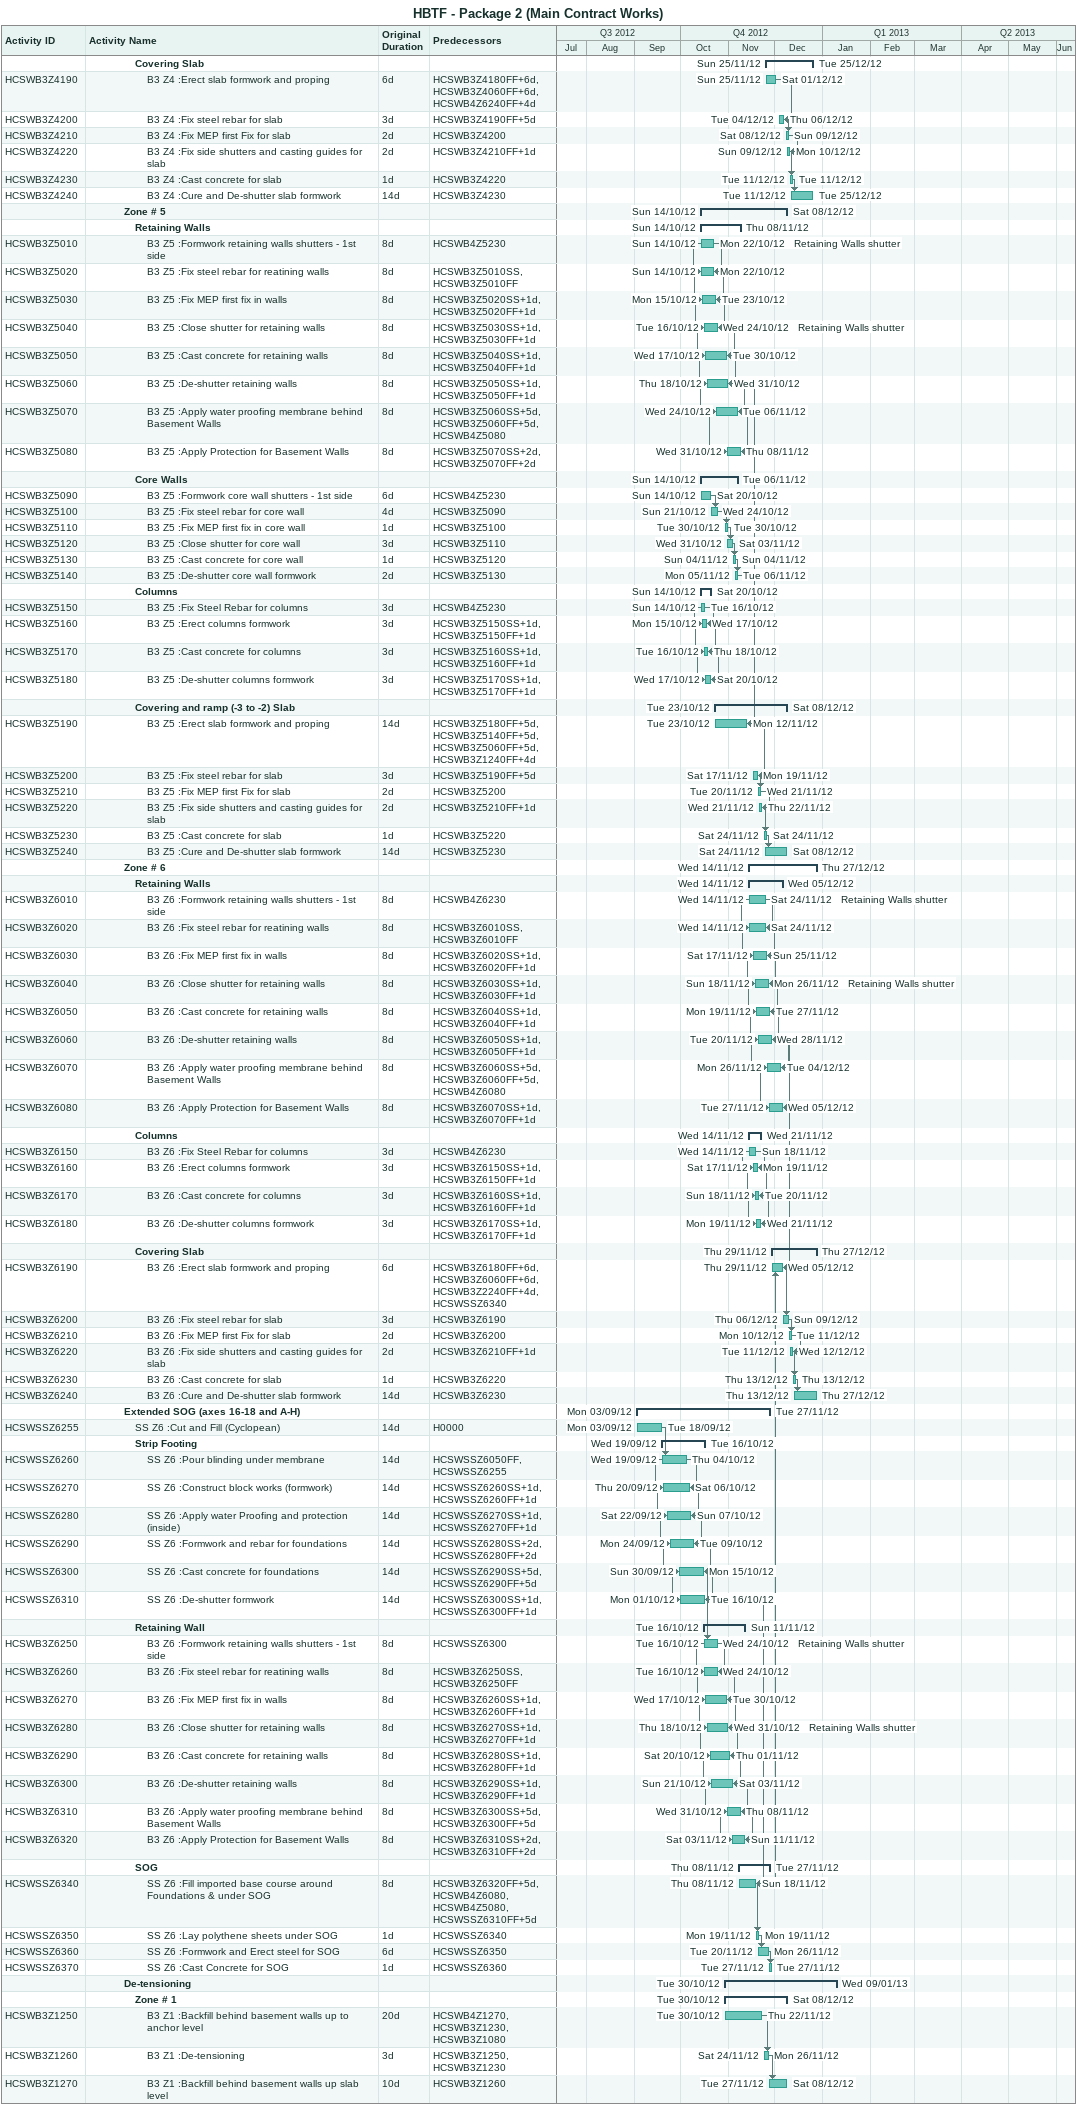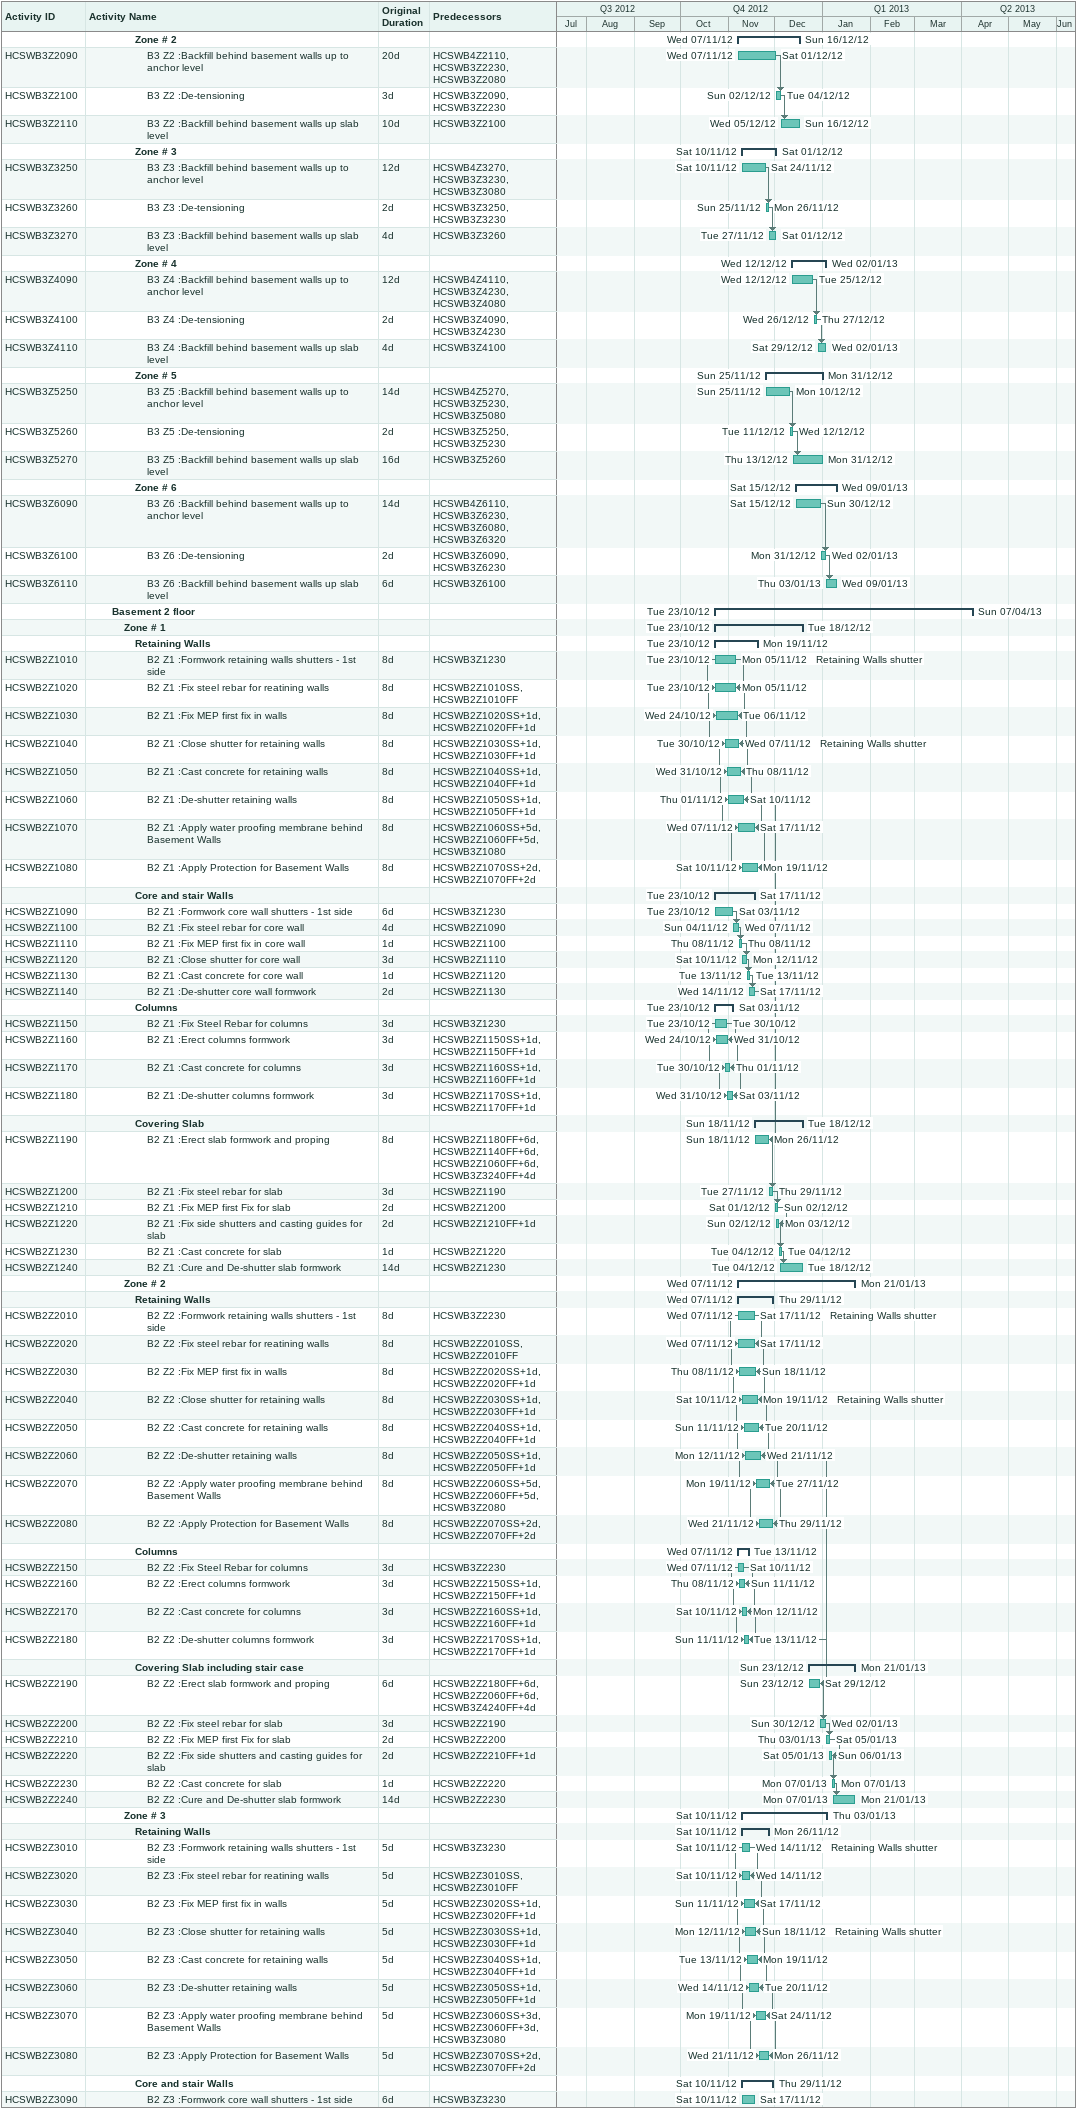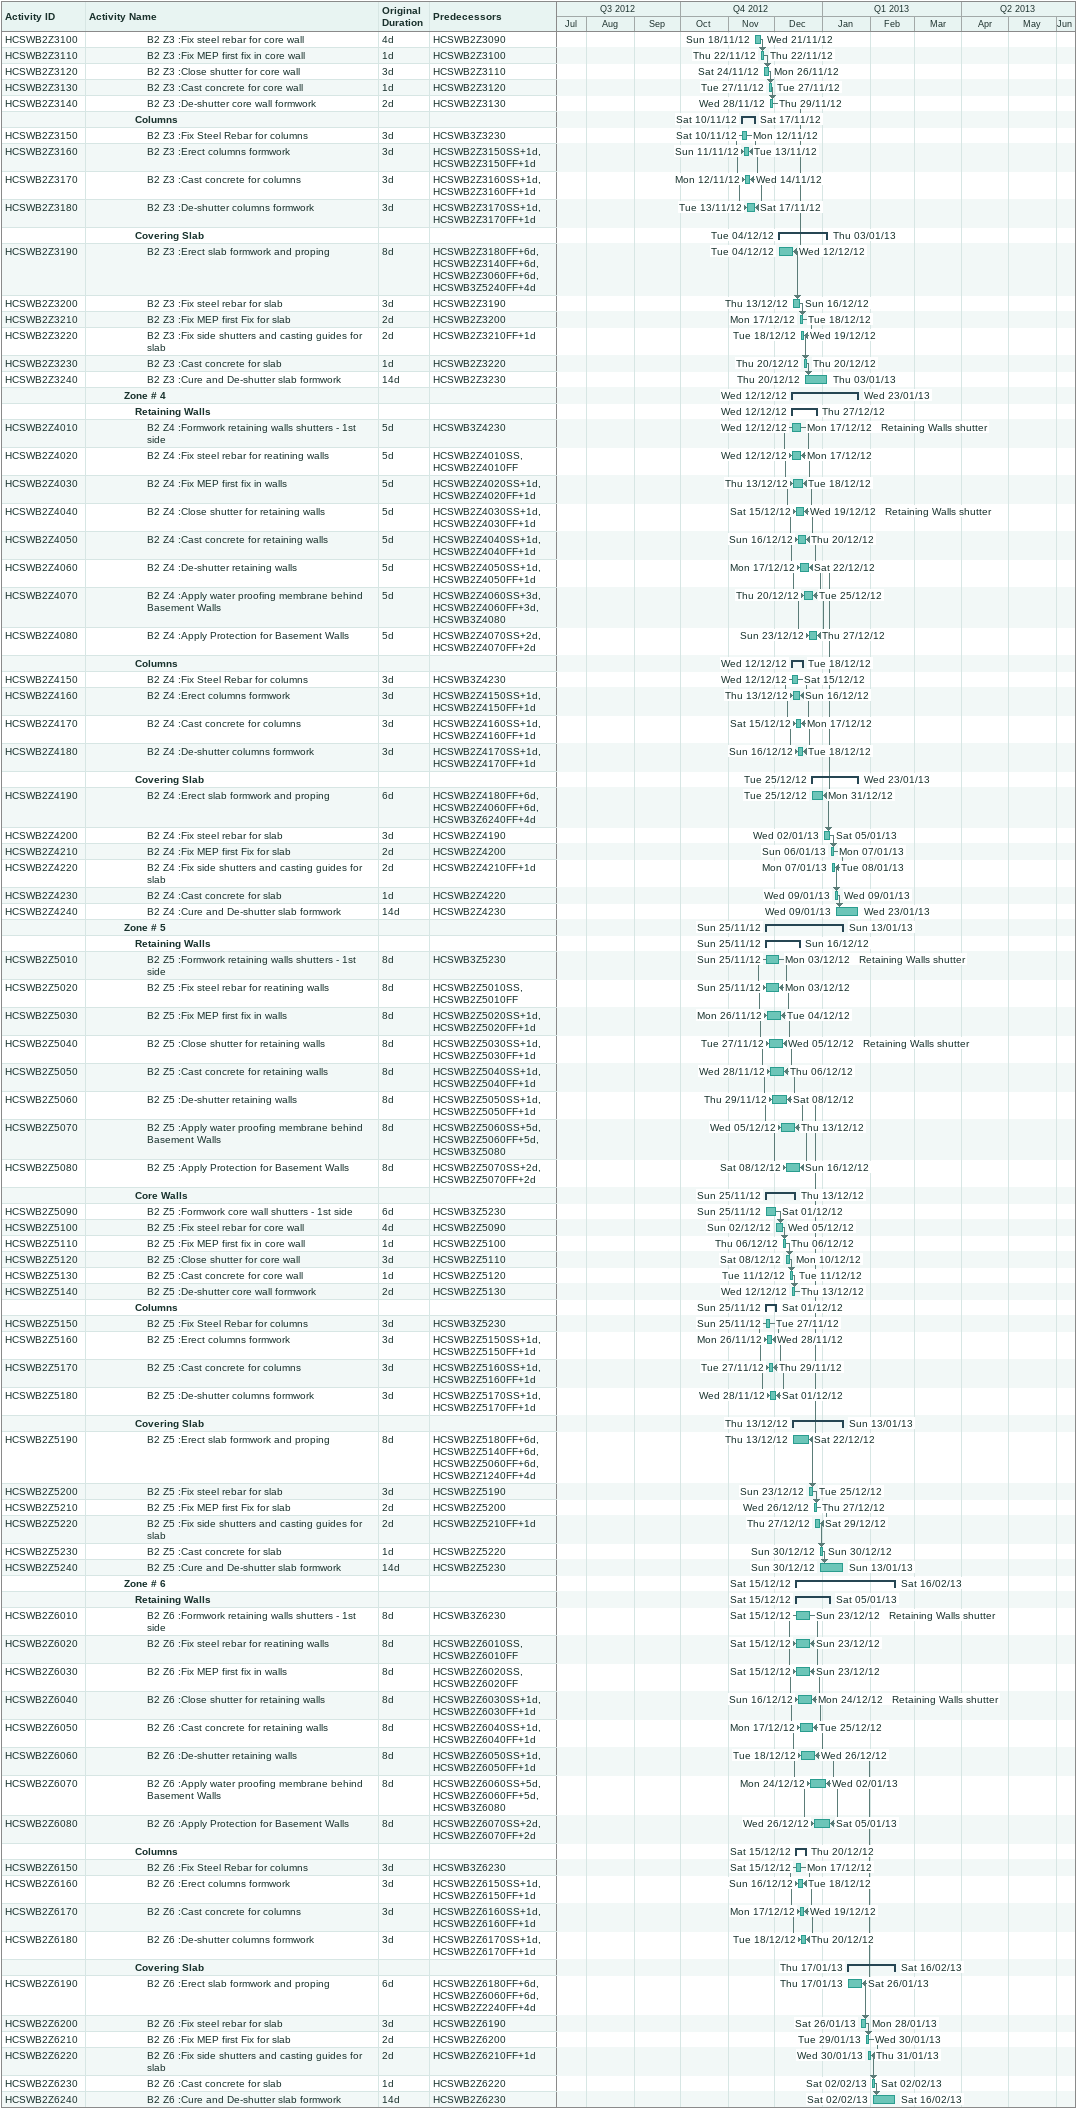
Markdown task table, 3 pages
HBTF - Package 2 (Main Contract Works)

| ID | Level | Task | Original duration | Start | Finish | Predecessors | Resources |
|---|---|---|---|---|---|---|---|
|  | 5 | **Covering Slab** |  | 2012-11-25 | 2012-12-25 |  |  |
| HCSWB3Z4190 | 6 | B3 Z4 :Erect slab formwork and proping | 6d | 2012-11-25 | 2012-12-01 | HCSWB3Z4180FF+6d, HCSWB3Z4060FF+6d, HCSWB4Z6240FF+4d |  |
| HCSWB3Z4200 | 6 | B3 Z4 :Fix steel rebar for slab | 3d | 2012-12-04 | 2012-12-06 | HCSWB3Z4190FF+5d |  |
| HCSWB3Z4210 | 6 | B3 Z4 :Fix MEP first Fix for slab | 2d | 2012-12-08 | 2012-12-09 | HCSWB3Z4200 |  |
| HCSWB3Z4220 | 6 | B3 Z4 :Fix side shutters and casting guides for slab | 2d | 2012-12-09 | 2012-12-10 | HCSWB3Z4210FF+1d |  |
| HCSWB3Z4230 | 6 | B3 Z4 :Cast concrete for slab | 1d | 2012-12-11 | 2012-12-11 | HCSWB3Z4220 |  |
| HCSWB3Z4240 | 6 | B3 Z4 :Cure and De-shutter slab formwork | 14d | 2012-12-11 | 2012-12-25 | HCSWB3Z4230 |  |
|  | 4 | **Zone # 5** |  | 2012-10-14 | 2012-12-08 |  |  |
|  | 5 | **Retaining Walls** |  | 2012-10-14 | 2012-11-08 |  |  |
| HCSWB3Z5010 | 6 | B3 Z5 :Formwork retaining walls shutters - 1st side | 8d | 2012-10-14 | 2012-10-22 | HCSWB4Z5230 | Retaining Walls shutter |
| HCSWB3Z5020 | 6 | B3 Z5 :Fix steel rebar for reatining walls | 8d | 2012-10-14 | 2012-10-22 | HCSWB3Z5010SS, HCSWB3Z5010FF |  |
| HCSWB3Z5030 | 6 | B3 Z5 :Fix MEP first fix in walls | 8d | 2012-10-15 | 2012-10-23 | HCSWB3Z5020SS+1d, HCSWB3Z5020FF+1d |  |
| HCSWB3Z5040 | 6 | B3 Z5 :Close shutter for retaining walls | 8d | 2012-10-16 | 2012-10-24 | HCSWB3Z5030SS+1d, HCSWB3Z5030FF+1d | Retaining Walls shutter |
| HCSWB3Z5050 | 6 | B3 Z5 :Cast concrete for retaining walls | 8d | 2012-10-17 | 2012-10-30 | HCSWB3Z5040SS+1d, HCSWB3Z5040FF+1d |  |
| HCSWB3Z5060 | 6 | B3 Z5 :De-shutter retaining walls | 8d | 2012-10-18 | 2012-10-31 | HCSWB3Z5050SS+1d, HCSWB3Z5050FF+1d |  |
| HCSWB3Z5070 | 6 | B3 Z5 :Apply water proofing membrane behind Basement Walls | 8d | 2012-10-24 | 2012-11-06 | HCSWB3Z5060SS+5d, HCSWB3Z5060FF+5d, HCSWB4Z5080 |  |
| HCSWB3Z5080 | 6 | B3 Z5 :Apply Protection for Basement Walls | 8d | 2012-10-31 | 2012-11-08 | HCSWB3Z5070SS+2d, HCSWB3Z5070FF+2d |  |
|  | 5 | **Core Walls** |  | 2012-10-14 | 2012-11-06 |  |  |
| HCSWB3Z5090 | 6 | B3 Z5 :Formwork core wall shutters - 1st side | 6d | 2012-10-14 | 2012-10-20 | HCSWB4Z5230 |  |
| HCSWB3Z5100 | 6 | B3 Z5 :Fix steel rebar for core wall | 4d | 2012-10-21 | 2012-10-24 | HCSWB3Z5090 |  |
| HCSWB3Z5110 | 6 | B3 Z5 :Fix MEP first fix in core wall | 1d | 2012-10-30 | 2012-10-30 | HCSWB3Z5100 |  |
| HCSWB3Z5120 | 6 | B3 Z5 :Close shutter for core wall | 3d | 2012-10-31 | 2012-11-03 | HCSWB3Z5110 |  |
| HCSWB3Z5130 | 6 | B3 Z5 :Cast concrete for core wall | 1d | 2012-11-04 | 2012-11-04 | HCSWB3Z5120 |  |
| HCSWB3Z5140 | 6 | B3 Z5 :De-shutter core wall formwork | 2d | 2012-11-05 | 2012-11-06 | HCSWB3Z5130 |  |
|  | 5 | **Columns** |  | 2012-10-14 | 2012-10-20 |  |  |
| HCSWB3Z5150 | 6 | B3 Z5 :Fix Steel Rebar for columns | 3d | 2012-10-14 | 2012-10-16 | HCSWB4Z5230 |  |
| HCSWB3Z5160 | 6 | B3 Z5 :Erect columns formwork | 3d | 2012-10-15 | 2012-10-17 | HCSWB3Z5150SS+1d, HCSWB3Z5150FF+1d |  |
| HCSWB3Z5170 | 6 | B3 Z5 :Cast concrete for columns | 3d | 2012-10-16 | 2012-10-18 | HCSWB3Z5160SS+1d, HCSWB3Z5160FF+1d |  |
| HCSWB3Z5180 | 6 | B3 Z5 :De-shutter columns formwork | 3d | 2012-10-17 | 2012-10-20 | HCSWB3Z5170SS+1d, HCSWB3Z5170FF+1d |  |
|  | 5 | **Covering and ramp (-3 to -2) Slab** |  | 2012-10-23 | 2012-12-08 |  |  |
| HCSWB3Z5190 | 6 | B3 Z5 :Erect slab formwork and proping | 14d | 2012-10-23 | 2012-11-12 | HCSWB3Z5180FF+5d, HCSWB3Z5140FF+5d, HCSWB3Z5060FF+5d, HCSWB3Z1240FF+4d |  |
| HCSWB3Z5200 | 6 | B3 Z5 :Fix steel rebar for slab | 3d | 2012-11-17 | 2012-11-19 | HCSWB3Z5190FF+5d |  |
| HCSWB3Z5210 | 6 | B3 Z5 :Fix MEP first Fix for slab | 2d | 2012-11-20 | 2012-11-21 | HCSWB3Z5200 |  |
| HCSWB3Z5220 | 6 | B3 Z5 :Fix side shutters and casting guides for slab | 2d | 2012-11-21 | 2012-11-22 | HCSWB3Z5210FF+1d |  |
| HCSWB3Z5230 | 6 | B3 Z5 :Cast concrete for slab | 1d | 2012-11-24 | 2012-11-24 | HCSWB3Z5220 |  |
| HCSWB3Z5240 | 6 | B3 Z5 :Cure and De-shutter slab formwork | 14d | 2012-11-24 | 2012-12-08 | HCSWB3Z5230 |  |
|  | 4 | **Zone # 6** |  | 2012-11-14 | 2012-12-27 |  |  |
|  | 5 | **Retaining Walls** |  | 2012-11-14 | 2012-12-05 |  |  |
| HCSWB3Z6010 | 6 | B3 Z6 :Formwork retaining walls shutters - 1st side | 8d | 2012-11-14 | 2012-11-24 | HCSWB4Z6230 | Retaining Walls shutter |
| HCSWB3Z6020 | 6 | B3 Z6 :Fix steel rebar for reatining walls | 8d | 2012-11-14 | 2012-11-24 | HCSWB3Z6010SS, HCSWB3Z6010FF |  |
| HCSWB3Z6030 | 6 | B3 Z6 :Fix MEP first fix in walls | 8d | 2012-11-17 | 2012-11-25 | HCSWB3Z6020SS+1d, HCSWB3Z6020FF+1d |  |
| HCSWB3Z6040 | 6 | B3 Z6 :Close shutter for retaining walls | 8d | 2012-11-18 | 2012-11-26 | HCSWB3Z6030SS+1d, HCSWB3Z6030FF+1d | Retaining Walls shutter |
| HCSWB3Z6050 | 6 | B3 Z6 :Cast concrete for retaining walls | 8d | 2012-11-19 | 2012-11-27 | HCSWB3Z6040SS+1d, HCSWB3Z6040FF+1d |  |
| HCSWB3Z6060 | 6 | B3 Z6 :De-shutter retaining walls | 8d | 2012-11-20 | 2012-11-28 | HCSWB3Z6050SS+1d, HCSWB3Z6050FF+1d |  |
| HCSWB3Z6070 | 6 | B3 Z6 :Apply water proofing membrane behind Basement Walls | 8d | 2012-11-26 | 2012-12-04 | HCSWB3Z6060SS+5d, HCSWB3Z6060FF+5d, HCSWB4Z6080 |  |
| HCSWB3Z6080 | 6 | B3 Z6 :Apply Protection for Basement Walls | 8d | 2012-11-27 | 2012-12-05 | HCSWB3Z6070SS+1d, HCSWB3Z6070FF+1d |  |
|  | 5 | **Columns** |  | 2012-11-14 | 2012-11-21 |  |  |
| HCSWB3Z6150 | 6 | B3 Z6 :Fix Steel Rebar for columns | 3d | 2012-11-14 | 2012-11-18 | HCSWB4Z6230 |  |
| HCSWB3Z6160 | 6 | B3 Z6 :Erect columns formwork | 3d | 2012-11-17 | 2012-11-19 | HCSWB3Z6150SS+1d, HCSWB3Z6150FF+1d |  |
| HCSWB3Z6170 | 6 | B3 Z6 :Cast concrete for columns | 3d | 2012-11-18 | 2012-11-20 | HCSWB3Z6160SS+1d, HCSWB3Z6160FF+1d |  |
| HCSWB3Z6180 | 6 | B3 Z6 :De-shutter columns formwork | 3d | 2012-11-19 | 2012-11-21 | HCSWB3Z6170SS+1d, HCSWB3Z6170FF+1d |  |
|  | 5 | **Covering Slab** |  | 2012-11-29 | 2012-12-27 |  |  |
| HCSWB3Z6190 | 6 | B3 Z6 :Erect slab formwork and proping | 6d | 2012-11-29 | 2012-12-05 | HCSWB3Z6180FF+6d, HCSWB3Z6060FF+6d, HCSWB3Z2240FF+4d, HCSWSSZ6340 |  |
| HCSWB3Z6200 | 6 | B3 Z6 :Fix steel rebar for slab | 3d | 2012-12-06 | 2012-12-09 | HCSWB3Z6190 |  |
| HCSWB3Z6210 | 6 | B3 Z6 :Fix MEP first Fix for slab | 2d | 2012-12-10 | 2012-12-11 | HCSWB3Z6200 |  |
| HCSWB3Z6220 | 6 | B3 Z6 :Fix side shutters and casting guides for slab | 2d | 2012-12-11 | 2012-12-12 | HCSWB3Z6210FF+1d |  |
| HCSWB3Z6230 | 6 | B3 Z6 :Cast concrete for slab | 1d | 2012-12-13 | 2012-12-13 | HCSWB3Z6220 |  |
| HCSWB3Z6240 | 6 | B3 Z6 :Cure and De-shutter slab formwork | 14d | 2012-12-13 | 2012-12-27 | HCSWB3Z6230 |  |
|  | 4 | **Extended SOG (axes 16-18 and A-H)** |  | 2012-09-03 | 2012-11-27 |  |  |
| HCSWSSZ6255 | 5 | SS Z6 :Cut and Fill (Cyclopean) | 14d | 2012-09-03 | 2012-09-18 | H0000 |  |
|  | 5 | **Strip Footing** |  | 2012-09-19 | 2012-10-16 |  |  |
| HCSWSSZ6260 | 6 | SS Z6 :Pour blinding under membrane | 14d | 2012-09-19 | 2012-10-04 | HCSWSSZ6050FF, HCSWSSZ6255 |  |
| HCSWSSZ6270 | 6 | SS Z6 :Construct block works (formwork) | 14d | 2012-09-20 | 2012-10-06 | HCSWSSZ6260SS+1d, HCSWSSZ6260FF+1d |  |
| HCSWSSZ6280 | 6 | SS Z6 :Apply water Proofing and protection (inside) | 14d | 2012-09-22 | 2012-10-07 | HCSWSSZ6270SS+1d, HCSWSSZ6270FF+1d |  |
| HCSWSSZ6290 | 6 | SS Z6 :Formwork and rebar for foundations | 14d | 2012-09-24 | 2012-10-09 | HCSWSSZ6280SS+2d, HCSWSSZ6280FF+2d |  |
| HCSWSSZ6300 | 6 | SS Z6 :Cast concrete for foundations | 14d | 2012-09-30 | 2012-10-15 | HCSWSSZ6290SS+5d, HCSWSSZ6290FF+5d |  |
| HCSWSSZ6310 | 6 | SS Z6 :De-shutter formwork | 14d | 2012-10-01 | 2012-10-16 | HCSWSSZ6300SS+1d, HCSWSSZ6300FF+1d |  |
|  | 5 | **Retaining Wall** |  | 2012-10-16 | 2012-11-11 |  |  |
| HCSWB3Z6250 | 6 | B3 Z6 :Formwork retaining walls shutters - 1st side | 8d | 2012-10-16 | 2012-10-24 | HCSWSSZ6300 | Retaining Walls shutter |
| HCSWB3Z6260 | 6 | B3 Z6 :Fix steel rebar for reatining walls | 8d | 2012-10-16 | 2012-10-24 | HCSWB3Z6250SS, HCSWB3Z6250FF |  |
| HCSWB3Z6270 | 6 | B3 Z6 :Fix MEP first fix in walls | 8d | 2012-10-17 | 2012-10-30 | HCSWB3Z6260SS+1d, HCSWB3Z6260FF+1d |  |
| HCSWB3Z6280 | 6 | B3 Z6 :Close shutter for retaining walls | 8d | 2012-10-18 | 2012-10-31 | HCSWB3Z6270SS+1d, HCSWB3Z6270FF+1d | Retaining Walls shutter |
| HCSWB3Z6290 | 6 | B3 Z6 :Cast concrete for retaining walls | 8d | 2012-10-20 | 2012-11-01 | HCSWB3Z6280SS+1d, HCSWB3Z6280FF+1d |  |
| HCSWB3Z6300 | 6 | B3 Z6 :De-shutter retaining walls | 8d | 2012-10-21 | 2012-11-03 | HCSWB3Z6290SS+1d, HCSWB3Z6290FF+1d |  |
| HCSWB3Z6310 | 6 | B3 Z6 :Apply water proofing membrane behind Basement Walls | 8d | 2012-10-31 | 2012-11-08 | HCSWB3Z6300SS+5d, HCSWB3Z6300FF+5d |  |
| HCSWB3Z6320 | 6 | B3 Z6 :Apply Protection for Basement Walls | 8d | 2012-11-03 | 2012-11-11 | HCSWB3Z6310SS+2d, HCSWB3Z6310FF+2d |  |
|  | 5 | **SOG** |  | 2012-11-08 | 2012-11-27 |  |  |
| HCSWSSZ6340 | 6 | SS Z6 :Fill imported base course around Foundations & under SOG | 8d | 2012-11-08 | 2012-11-18 | HCSWB3Z6320FF+5d, HCSWB4Z6080, HCSWB4Z5080, HCSWSSZ6310FF+5d |  |
| HCSWSSZ6350 | 6 | SS Z6 :Lay polythene sheets under SOG | 1d | 2012-11-19 | 2012-11-19 | HCSWSSZ6340 |  |
| HCSWSSZ6360 | 6 | SS Z6 :Formwork and Erect steel for SOG | 6d | 2012-11-20 | 2012-11-26 | HCSWSSZ6350 |  |
| HCSWSSZ6370 | 6 | SS Z6 :Cast Concrete for SOG | 1d | 2012-11-27 | 2012-11-27 | HCSWSSZ6360 |  |
|  | 4 | **De-tensioning** |  | 2012-10-30 | 2013-01-09 |  |  |
|  | 5 | **Zone # 1** |  | 2012-10-30 | 2012-12-08 |  |  |
| HCSWB3Z1250 | 6 | B3 Z1 :Backfill behind basement walls up to anchor level | 20d | 2012-10-30 | 2012-11-22 | HCSWB4Z1270, HCSWB3Z1230, HCSWB3Z1080 |  |
| HCSWB3Z1260 | 6 | B3 Z1 :De-tensioning | 3d | 2012-11-24 | 2012-11-26 | HCSWB3Z1250, HCSWB3Z1230 |  |
| HCSWB3Z1270 | 6 | B3 Z1 :Backfill behind basement walls up slab level | 10d | 2012-11-27 | 2012-12-08 | HCSWB3Z1260 |  |
|  | 5 | **Zone # 2** |  | 2012-11-07 | 2012-12-16 |  |  |
| HCSWB3Z2090 | 6 | B3 Z2 :Backfill behind basement walls up to anchor level | 20d | 2012-11-07 | 2012-12-01 | HCSWB4Z2110, HCSWB3Z2230, HCSWB3Z2080 |  |
| HCSWB3Z2100 | 6 | B3 Z2 :De-tensioning | 3d | 2012-12-02 | 2012-12-04 | HCSWB3Z2090, HCSWB3Z2230 |  |
| HCSWB3Z2110 | 6 | B3 Z2 :Backfill behind basement walls up slab level | 10d | 2012-12-05 | 2012-12-16 | HCSWB3Z2100 |  |
|  | 5 | **Zone # 3** |  | 2012-11-10 | 2012-12-01 |  |  |
| HCSWB3Z3250 | 6 | B3 Z3 :Backfill behind basement walls up to anchor level | 12d | 2012-11-10 | 2012-11-24 | HCSWB4Z3270, HCSWB3Z3230, HCSWB3Z3080 |  |
| HCSWB3Z3260 | 6 | B3 Z3 :De-tensioning | 2d | 2012-11-25 | 2012-11-26 | HCSWB3Z3250, HCSWB3Z3230 |  |
| HCSWB3Z3270 | 6 | B3 Z3 :Backfill behind basement walls up slab level | 4d | 2012-11-27 | 2012-12-01 | HCSWB3Z3260 |  |
|  | 5 | **Zone # 4** |  | 2012-12-12 | 2013-01-02 |  |  |
| HCSWB3Z4090 | 6 | B3 Z4 :Backfill behind basement walls up to anchor level | 12d | 2012-12-12 | 2012-12-25 | HCSWB4Z4110, HCSWB3Z4230, HCSWB3Z4080 |  |
| HCSWB3Z4100 | 6 | B3 Z4 :De-tensioning | 2d | 2012-12-26 | 2012-12-27 | HCSWB3Z4090, HCSWB3Z4230 |  |
| HCSWB3Z4110 | 6 | B3 Z4 :Backfill behind basement walls up slab level | 4d | 2012-12-29 | 2013-01-02 | HCSWB3Z4100 |  |
|  | 5 | **Zone # 5** |  | 2012-11-25 | 2012-12-31 |  |  |
| HCSWB3Z5250 | 6 | B3 Z5 :Backfill behind basement walls up to anchor level | 14d | 2012-11-25 | 2012-12-10 | HCSWB4Z5270, HCSWB3Z5230, HCSWB3Z5080 |  |
| HCSWB3Z5260 | 6 | B3 Z5 :De-tensioning | 2d | 2012-12-11 | 2012-12-12 | HCSWB3Z5250, HCSWB3Z5230 |  |
| HCSWB3Z5270 | 6 | B3 Z5 :Backfill behind basement walls up slab level | 16d | 2012-12-13 | 2012-12-31 | HCSWB3Z5260 |  |
|  | 5 | **Zone # 6** |  | 2012-12-15 | 2013-01-09 |  |  |
| HCSWB3Z6090 | 6 | B3 Z6 :Backfill behind basement walls up to anchor level | 14d | 2012-12-15 | 2012-12-30 | HCSWB4Z6110, HCSWB3Z6230, HCSWB3Z6080, HCSWB3Z6320 |  |
| HCSWB3Z6100 | 6 | B3 Z6 :De-tensioning | 2d | 2012-12-31 | 2013-01-02 | HCSWB3Z6090, HCSWB3Z6230 |  |
| HCSWB3Z6110 | 6 | B3 Z6 :Backfill behind basement walls up slab level | 6d | 2013-01-03 | 2013-01-09 | HCSWB3Z6100 |  |
|  | 3 | **Basement 2 floor** |  | 2012-10-23 | 2013-04-07 |  |  |
|  | 4 | **Zone # 1** |  | 2012-10-23 | 2012-12-18 |  |  |
|  | 5 | **Retaining Walls** |  | 2012-10-23 | 2012-11-19 |  |  |
| HCSWB2Z1010 | 6 | B2 Z1 :Formwork retaining walls shutters - 1st side | 8d | 2012-10-23 | 2012-11-05 | HCSWB3Z1230 | Retaining Walls shutter |
| HCSWB2Z1020 | 6 | B2 Z1 :Fix steel rebar for reatining walls | 8d | 2012-10-23 | 2012-11-05 | HCSWB2Z1010SS, HCSWB2Z1010FF |  |
| HCSWB2Z1030 | 6 | B2 Z1 :Fix MEP first fix in walls | 8d | 2012-10-24 | 2012-11-06 | HCSWB2Z1020SS+1d, HCSWB2Z1020FF+1d |  |
| HCSWB2Z1040 | 6 | B2 Z1 :Close shutter for retaining walls | 8d | 2012-10-30 | 2012-11-07 | HCSWB2Z1030SS+1d, HCSWB2Z1030FF+1d | Retaining Walls shutter |
| HCSWB2Z1050 | 6 | B2 Z1 :Cast concrete for retaining walls | 8d | 2012-10-31 | 2012-11-08 | HCSWB2Z1040SS+1d, HCSWB2Z1040FF+1d |  |
| HCSWB2Z1060 | 6 | B2 Z1 :De-shutter retaining walls | 8d | 2012-11-01 | 2012-11-10 | HCSWB2Z1050SS+1d, HCSWB2Z1050FF+1d |  |
| HCSWB2Z1070 | 6 | B2 Z1 :Apply water proofing membrane behind Basement Walls | 8d | 2012-11-07 | 2012-11-17 | HCSWB2Z1060SS+5d, HCSWB2Z1060FF+5d, HCSWB3Z1080 |  |
| HCSWB2Z1080 | 6 | B2 Z1 :Apply Protection for Basement Walls | 8d | 2012-11-10 | 2012-11-19 | HCSWB2Z1070SS+2d, HCSWB2Z1070FF+2d |  |
|  | 5 | **Core and stair Walls** |  | 2012-10-23 | 2012-11-17 |  |  |
| HCSWB2Z1090 | 6 | B2 Z1 :Formwork core wall shutters - 1st side | 6d | 2012-10-23 | 2012-11-03 | HCSWB3Z1230 |  |
| HCSWB2Z1100 | 6 | B2 Z1 :Fix steel rebar for core wall | 4d | 2012-11-04 | 2012-11-07 | HCSWB2Z1090 |  |
| HCSWB2Z1110 | 6 | B2 Z1 :Fix MEP first fix in core wall | 1d | 2012-11-08 | 2012-11-08 | HCSWB2Z1100 |  |
| HCSWB2Z1120 | 6 | B2 Z1 :Close shutter for core wall | 3d | 2012-11-10 | 2012-11-12 | HCSWB2Z1110 |  |
| HCSWB2Z1130 | 6 | B2 Z1 :Cast concrete for core wall | 1d | 2012-11-13 | 2012-11-13 | HCSWB2Z1120 |  |
| HCSWB2Z1140 | 6 | B2 Z1 :De-shutter core wall formwork | 2d | 2012-11-14 | 2012-11-17 | HCSWB2Z1130 |  |
|  | 5 | **Columns** |  | 2012-10-23 | 2012-11-03 |  |  |
| HCSWB2Z1150 | 6 | B2 Z1 :Fix Steel Rebar for columns | 3d | 2012-10-23 | 2012-10-30 | HCSWB3Z1230 |  |
| HCSWB2Z1160 | 6 | B2 Z1 :Erect columns formwork | 3d | 2012-10-24 | 2012-10-31 | HCSWB2Z1150SS+1d, HCSWB2Z1150FF+1d |  |
| HCSWB2Z1170 | 6 | B2 Z1 :Cast concrete for columns | 3d | 2012-10-30 | 2012-11-01 | HCSWB2Z1160SS+1d, HCSWB2Z1160FF+1d |  |
| HCSWB2Z1180 | 6 | B2 Z1 :De-shutter columns formwork | 3d | 2012-10-31 | 2012-11-03 | HCSWB2Z1170SS+1d, HCSWB2Z1170FF+1d |  |
|  | 5 | **Covering Slab** |  | 2012-11-18 | 2012-12-18 |  |  |
| HCSWB2Z1190 | 6 | B2 Z1 :Erect slab formwork and proping | 8d | 2012-11-18 | 2012-11-26 | HCSWB2Z1180FF+6d, HCSWB2Z1140FF+6d, HCSWB2Z1060FF+6d, HCSWB3Z3240FF+4d |  |
| HCSWB2Z1200 | 6 | B2 Z1 :Fix steel rebar for slab | 3d | 2012-11-27 | 2012-11-29 | HCSWB2Z1190 |  |
| HCSWB2Z1210 | 6 | B2 Z1 :Fix MEP first Fix for slab | 2d | 2012-12-01 | 2012-12-02 | HCSWB2Z1200 |  |
| HCSWB2Z1220 | 6 | B2 Z1 :Fix side shutters and casting guides for slab | 2d | 2012-12-02 | 2012-12-03 | HCSWB2Z1210FF+1d |  |
| HCSWB2Z1230 | 6 | B2 Z1 :Cast concrete for slab | 1d | 2012-12-04 | 2012-12-04 | HCSWB2Z1220 |  |
| HCSWB2Z1240 | 6 | B2 Z1 :Cure and De-shutter slab formwork | 14d | 2012-12-04 | 2012-12-18 | HCSWB2Z1230 |  |
|  | 4 | **Zone # 2** |  | 2012-11-07 | 2013-01-21 |  |  |
|  | 5 | **Retaining Walls** |  | 2012-11-07 | 2012-11-29 |  |  |
| HCSWB2Z2010 | 6 | B2 Z2 :Formwork retaining walls shutters - 1st side | 8d | 2012-11-07 | 2012-11-17 | HCSWB3Z2230 | Retaining Walls shutter |
| HCSWB2Z2020 | 6 | B2 Z2 :Fix steel rebar for reatining walls | 8d | 2012-11-07 | 2012-11-17 | HCSWB2Z2010SS, HCSWB2Z2010FF |  |
| HCSWB2Z2030 | 6 | B2 Z2 :Fix MEP first fix in walls | 8d | 2012-11-08 | 2012-11-18 | HCSWB2Z2020SS+1d, HCSWB2Z2020FF+1d |  |
| HCSWB2Z2040 | 6 | B2 Z2 :Close shutter for retaining walls | 8d | 2012-11-10 | 2012-11-19 | HCSWB2Z2030SS+1d, HCSWB2Z2030FF+1d | Retaining Walls shutter |
| HCSWB2Z2050 | 6 | B2 Z2 :Cast concrete for retaining walls | 8d | 2012-11-11 | 2012-11-20 | HCSWB2Z2040SS+1d, HCSWB2Z2040FF+1d |  |
| HCSWB2Z2060 | 6 | B2 Z2 :De-shutter retaining walls | 8d | 2012-11-12 | 2012-11-21 | HCSWB2Z2050SS+1d, HCSWB2Z2050FF+1d |  |
| HCSWB2Z2070 | 6 | B2 Z2 :Apply water proofing membrane behind Basement Walls | 8d | 2012-11-19 | 2012-11-27 | HCSWB2Z2060SS+5d, HCSWB2Z2060FF+5d, HCSWB3Z2080 |  |
| HCSWB2Z2080 | 6 | B2 Z2 :Apply Protection for Basement Walls | 8d | 2012-11-21 | 2012-11-29 | HCSWB2Z2070SS+2d, HCSWB2Z2070FF+2d |  |
|  | 5 | **Columns** |  | 2012-11-07 | 2012-11-13 |  |  |
| HCSWB2Z2150 | 6 | B2 Z2 :Fix Steel Rebar for columns | 3d | 2012-11-07 | 2012-11-10 | HCSWB3Z2230 |  |
| HCSWB2Z2160 | 6 | B2 Z2 :Erect columns formwork | 3d | 2012-11-08 | 2012-11-11 | HCSWB2Z2150SS+1d, HCSWB2Z2150FF+1d |  |
| HCSWB2Z2170 | 6 | B2 Z2 :Cast concrete for columns | 3d | 2012-11-10 | 2012-11-12 | HCSWB2Z2160SS+1d, HCSWB2Z2160FF+1d |  |
| HCSWB2Z2180 | 6 | B2 Z2 :De-shutter columns formwork | 3d | 2012-11-11 | 2012-11-13 | HCSWB2Z2170SS+1d, HCSWB2Z2170FF+1d |  |
|  | 5 | **Covering Slab including stair case** |  | 2012-12-23 | 2013-01-21 |  |  |
| HCSWB2Z2190 | 6 | B2 Z2 :Erect slab formwork and proping | 6d | 2012-12-23 | 2012-12-29 | HCSWB2Z2180FF+6d, HCSWB2Z2060FF+6d, HCSWB3Z4240FF+4d |  |
| HCSWB2Z2200 | 6 | B2 Z2 :Fix steel rebar for slab | 3d | 2012-12-30 | 2013-01-02 | HCSWB2Z2190 |  |
| HCSWB2Z2210 | 6 | B2 Z2 :Fix MEP first Fix for slab | 2d | 2013-01-03 | 2013-01-05 | HCSWB2Z2200 |  |
| HCSWB2Z2220 | 6 | B2 Z2 :Fix side shutters and casting guides for slab | 2d | 2013-01-05 | 2013-01-06 | HCSWB2Z2210FF+1d |  |
| HCSWB2Z2230 | 6 | B2 Z2 :Cast concrete for slab | 1d | 2013-01-07 | 2013-01-07 | HCSWB2Z2220 |  |
| HCSWB2Z2240 | 6 | B2 Z2 :Cure and De-shutter slab formwork | 14d | 2013-01-07 | 2013-01-21 | HCSWB2Z2230 |  |
|  | 4 | **Zone # 3** |  | 2012-11-10 | 2013-01-03 |  |  |
|  | 5 | **Retaining Walls** |  | 2012-11-10 | 2012-11-26 |  |  |
| HCSWB2Z3010 | 6 | B2 Z3 :Formwork retaining walls shutters - 1st side | 5d | 2012-11-10 | 2012-11-14 | HCSWB3Z3230 | Retaining Walls shutter |
| HCSWB2Z3020 | 6 | B2 Z3 :Fix steel rebar for reatining walls | 5d | 2012-11-10 | 2012-11-14 | HCSWB2Z3010SS, HCSWB2Z3010FF |  |
| HCSWB2Z3030 | 6 | B2 Z3 :Fix MEP first fix in walls | 5d | 2012-11-11 | 2012-11-17 | HCSWB2Z3020SS+1d, HCSWB2Z3020FF+1d |  |
| HCSWB2Z3040 | 6 | B2 Z3 :Close shutter for retaining walls | 5d | 2012-11-12 | 2012-11-18 | HCSWB2Z3030SS+1d, HCSWB2Z3030FF+1d | Retaining Walls shutter |
| HCSWB2Z3050 | 6 | B2 Z3 :Cast concrete for retaining walls | 5d | 2012-11-13 | 2012-11-19 | HCSWB2Z3040SS+1d, HCSWB2Z3040FF+1d |  |
| HCSWB2Z3060 | 6 | B2 Z3 :De-shutter retaining walls | 5d | 2012-11-14 | 2012-11-20 | HCSWB2Z3050SS+1d, HCSWB2Z3050FF+1d |  |
| HCSWB2Z3070 | 6 | B2 Z3 :Apply water proofing membrane behind Basement Walls | 5d | 2012-11-19 | 2012-11-24 | HCSWB2Z3060SS+3d, HCSWB2Z3060FF+3d, HCSWB3Z3080 |  |
| HCSWB2Z3080 | 6 | B2 Z3 :Apply Protection for Basement Walls | 5d | 2012-11-21 | 2012-11-26 | HCSWB2Z3070SS+2d, HCSWB2Z3070FF+2d |  |
|  | 5 | **Core and stair Walls** |  | 2012-11-10 | 2012-11-29 |  |  |
| HCSWB2Z3090 | 6 | B2 Z3 :Formwork core wall shutters - 1st side | 6d | 2012-11-10 | 2012-11-17 | HCSWB3Z3230 |  |
| HCSWB2Z3100 | 6 | B2 Z3 :Fix steel rebar for core wall | 4d | 2012-11-18 | 2012-11-21 | HCSWB2Z3090 |  |
| HCSWB2Z3110 | 6 | B2 Z3 :Fix MEP first fix in core wall | 1d | 2012-11-22 | 2012-11-22 | HCSWB2Z3100 |  |
| HCSWB2Z3120 | 6 | B2 Z3 :Close shutter for core wall | 3d | 2012-11-24 | 2012-11-26 | HCSWB2Z3110 |  |
| HCSWB2Z3130 | 6 | B2 Z3 :Cast concrete for core wall | 1d | 2012-11-27 | 2012-11-27 | HCSWB2Z3120 |  |
| HCSWB2Z3140 | 6 | B2 Z3 :De-shutter core wall formwork | 2d | 2012-11-28 | 2012-11-29 | HCSWB2Z3130 |  |
|  | 5 | **Columns** |  | 2012-11-10 | 2012-11-17 |  |  |
| HCSWB2Z3150 | 6 | B2 Z3 :Fix Steel Rebar for columns | 3d | 2012-11-10 | 2012-11-12 | HCSWB3Z3230 |  |
| HCSWB2Z3160 | 6 | B2 Z3 :Erect columns formwork | 3d | 2012-11-11 | 2012-11-13 | HCSWB2Z3150SS+1d, HCSWB2Z3150FF+1d |  |
| HCSWB2Z3170 | 6 | B2 Z3 :Cast concrete for columns | 3d | 2012-11-12 | 2012-11-14 | HCSWB2Z3160SS+1d, HCSWB2Z3160FF+1d |  |
| HCSWB2Z3180 | 6 | B2 Z3 :De-shutter columns formwork | 3d | 2012-11-13 | 2012-11-17 | HCSWB2Z3170SS+1d, HCSWB2Z3170FF+1d |  |
|  | 5 | **Covering Slab** |  | 2012-12-04 | 2013-01-03 |  |  |
| HCSWB2Z3190 | 6 | B2 Z3 :Erect slab formwork and proping | 8d | 2012-12-04 | 2012-12-12 | HCSWB2Z3180FF+6d, HCSWB2Z3140FF+6d, HCSWB2Z3060FF+6d, HCSWB3Z5240FF+4d |  |
| HCSWB2Z3200 | 6 | B2 Z3 :Fix steel rebar for slab | 3d | 2012-12-13 | 2012-12-16 | HCSWB2Z3190 |  |
| HCSWB2Z3210 | 6 | B2 Z3 :Fix MEP first Fix for slab | 2d | 2012-12-17 | 2012-12-18 | HCSWB2Z3200 |  |
| HCSWB2Z3220 | 6 | B2 Z3 :Fix side shutters and casting guides for slab | 2d | 2012-12-18 | 2012-12-19 | HCSWB2Z3210FF+1d |  |
| HCSWB2Z3230 | 6 | B2 Z3 :Cast concrete for slab | 1d | 2012-12-20 | 2012-12-20 | HCSWB2Z3220 |  |
| HCSWB2Z3240 | 6 | B2 Z3 :Cure and De-shutter slab formwork | 14d | 2012-12-20 | 2013-01-03 | HCSWB2Z3230 |  |
|  | 4 | **Zone # 4** |  | 2012-12-12 | 2013-01-23 |  |  |
|  | 5 | **Retaining Walls** |  | 2012-12-12 | 2012-12-27 |  |  |
| HCSWB2Z4010 | 6 | B2 Z4 :Formwork retaining walls shutters - 1st side | 5d | 2012-12-12 | 2012-12-17 | HCSWB3Z4230 | Retaining Walls shutter |
| HCSWB2Z4020 | 6 | B2 Z4 :Fix steel rebar for reatining walls | 5d | 2012-12-12 | 2012-12-17 | HCSWB2Z4010SS, HCSWB2Z4010FF |  |
| HCSWB2Z4030 | 6 | B2 Z4 :Fix MEP first fix in walls | 5d | 2012-12-13 | 2012-12-18 | HCSWB2Z4020SS+1d, HCSWB2Z4020FF+1d |  |
| HCSWB2Z4040 | 6 | B2 Z4 :Close shutter for retaining walls | 5d | 2012-12-15 | 2012-12-19 | HCSWB2Z4030SS+1d, HCSWB2Z4030FF+1d | Retaining Walls shutter |
| HCSWB2Z4050 | 6 | B2 Z4 :Cast concrete for retaining walls | 5d | 2012-12-16 | 2012-12-20 | HCSWB2Z4040SS+1d, HCSWB2Z4040FF+1d |  |
| HCSWB2Z4060 | 6 | B2 Z4 :De-shutter retaining walls | 5d | 2012-12-17 | 2012-12-22 | HCSWB2Z4050SS+1d, HCSWB2Z4050FF+1d |  |
| HCSWB2Z4070 | 6 | B2 Z4 :Apply water proofing membrane behind Basement Walls | 5d | 2012-12-20 | 2012-12-25 | HCSWB2Z4060SS+3d, HCSWB2Z4060FF+3d, HCSWB3Z4080 |  |
| HCSWB2Z4080 | 6 | B2 Z4 :Apply Protection for Basement Walls | 5d | 2012-12-23 | 2012-12-27 | HCSWB2Z4070SS+2d, HCSWB2Z4070FF+2d |  |
|  | 5 | **Columns** |  | 2012-12-12 | 2012-12-18 |  |  |
| HCSWB2Z4150 | 6 | B2 Z4 :Fix Steel Rebar for columns | 3d | 2012-12-12 | 2012-12-15 | HCSWB3Z4230 |  |
| HCSWB2Z4160 | 6 | B2 Z4 :Erect columns formwork | 3d | 2012-12-13 | 2012-12-16 | HCSWB2Z4150SS+1d, HCSWB2Z4150FF+1d |  |
| HCSWB2Z4170 | 6 | B2 Z4 :Cast concrete for columns | 3d | 2012-12-15 | 2012-12-17 | HCSWB2Z4160SS+1d, HCSWB2Z4160FF+1d |  |
| HCSWB2Z4180 | 6 | B2 Z4 :De-shutter columns formwork | 3d | 2012-12-16 | 2012-12-18 | HCSWB2Z4170SS+1d, HCSWB2Z4170FF+1d |  |
|  | 5 | **Covering Slab** |  | 2012-12-25 | 2013-01-23 |  |  |
| HCSWB2Z4190 | 6 | B2 Z4 :Erect slab formwork and proping | 6d | 2012-12-25 | 2012-12-31 | HCSWB2Z4180FF+6d, HCSWB2Z4060FF+6d, HCSWB3Z6240FF+4d |  |
| HCSWB2Z4200 | 6 | B2 Z4 :Fix steel rebar for slab | 3d | 2013-01-02 | 2013-01-05 | HCSWB2Z4190 |  |
| HCSWB2Z4210 | 6 | B2 Z4 :Fix MEP first Fix for slab | 2d | 2013-01-06 | 2013-01-07 | HCSWB2Z4200 |  |
| HCSWB2Z4220 | 6 | B2 Z4 :Fix side shutters and casting guides for slab | 2d | 2013-01-07 | 2013-01-08 | HCSWB2Z4210FF+1d |  |
| HCSWB2Z4230 | 6 | B2 Z4 :Cast concrete for slab | 1d | 2013-01-09 | 2013-01-09 | HCSWB2Z4220 |  |
| HCSWB2Z4240 | 6 | B2 Z4 :Cure and De-shutter slab formwork | 14d | 2013-01-09 | 2013-01-23 | HCSWB2Z4230 |  |
|  | 4 | **Zone # 5** |  | 2012-11-25 | 2013-01-13 |  |  |
|  | 5 | **Retaining Walls** |  | 2012-11-25 | 2012-12-16 |  |  |
| HCSWB2Z5010 | 6 | B2 Z5 :Formwork retaining walls shutters - 1st side | 8d | 2012-11-25 | 2012-12-03 | HCSWB3Z5230 | Retaining Walls shutter |
| HCSWB2Z5020 | 6 | B2 Z5 :Fix steel rebar for reatining walls | 8d | 2012-11-25 | 2012-12-03 | HCSWB2Z5010SS, HCSWB2Z5010FF |  |
| HCSWB2Z5030 | 6 | B2 Z5 :Fix MEP first fix in walls | 8d | 2012-11-26 | 2012-12-04 | HCSWB2Z5020SS+1d, HCSWB2Z5020FF+1d |  |
| HCSWB2Z5040 | 6 | B2 Z5 :Close shutter for retaining walls | 8d | 2012-11-27 | 2012-12-05 | HCSWB2Z5030SS+1d, HCSWB2Z5030FF+1d | Retaining Walls shutter |
| HCSWB2Z5050 | 6 | B2 Z5 :Cast concrete for retaining walls | 8d | 2012-11-28 | 2012-12-06 | HCSWB2Z5040SS+1d, HCSWB2Z5040FF+1d |  |
| HCSWB2Z5060 | 6 | B2 Z5 :De-shutter retaining walls | 8d | 2012-11-29 | 2012-12-08 | HCSWB2Z5050SS+1d, HCSWB2Z5050FF+1d |  |
| HCSWB2Z5070 | 6 | B2 Z5 :Apply water proofing membrane behind Basement Walls | 8d | 2012-12-05 | 2012-12-13 | HCSWB2Z5060SS+5d, HCSWB2Z5060FF+5d, HCSWB3Z5080 |  |
| HCSWB2Z5080 | 6 | B2 Z5 :Apply Protection for Basement Walls | 8d | 2012-12-08 | 2012-12-16 | HCSWB2Z5070SS+2d, HCSWB2Z5070FF+2d |  |
|  | 5 | **Core Walls** |  | 2012-11-25 | 2012-12-13 |  |  |
| HCSWB2Z5090 | 6 | B2 Z5 :Formwork core wall shutters - 1st side | 6d | 2012-11-25 | 2012-12-01 | HCSWB3Z5230 |  |
| HCSWB2Z5100 | 6 | B2 Z5 :Fix steel rebar for core wall | 4d | 2012-12-02 | 2012-12-05 | HCSWB2Z5090 |  |
| HCSWB2Z5110 | 6 | B2 Z5 :Fix MEP first fix in core wall | 1d | 2012-12-06 | 2012-12-06 | HCSWB2Z5100 |  |
| HCSWB2Z5120 | 6 | B2 Z5 :Close shutter for core wall | 3d | 2012-12-08 | 2012-12-10 | HCSWB2Z5110 |  |
| HCSWB2Z5130 | 6 | B2 Z5 :Cast concrete for core wall | 1d | 2012-12-11 | 2012-12-11 | HCSWB2Z5120 |  |
| HCSWB2Z5140 | 6 | B2 Z5 :De-shutter core wall formwork | 2d | 2012-12-12 | 2012-12-13 | HCSWB2Z5130 |  |
|  | 5 | **Columns** |  | 2012-11-25 | 2012-12-01 |  |  |
| HCSWB2Z5150 | 6 | B2 Z5 :Fix Steel Rebar for columns | 3d | 2012-11-25 | 2012-11-27 | HCSWB3Z5230 |  |
| HCSWB2Z5160 | 6 | B2 Z5 :Erect columns formwork | 3d | 2012-11-26 | 2012-11-28 | HCSWB2Z5150SS+1d, HCSWB2Z5150FF+1d |  |
| HCSWB2Z5170 | 6 | B2 Z5 :Cast concrete for columns | 3d | 2012-11-27 | 2012-11-29 | HCSWB2Z5160SS+1d, HCSWB2Z5160FF+1d |  |
| HCSWB2Z5180 | 6 | B2 Z5 :De-shutter columns formwork | 3d | 2012-11-28 | 2012-12-01 | HCSWB2Z5170SS+1d, HCSWB2Z5170FF+1d |  |
|  | 5 | **Covering Slab** |  | 2012-12-13 | 2013-01-13 |  |  |
| HCSWB2Z5190 | 6 | B2 Z5 :Erect slab formwork and proping | 8d | 2012-12-13 | 2012-12-22 | HCSWB2Z5180FF+6d, HCSWB2Z5140FF+6d, HCSWB2Z5060FF+6d, HCSWB2Z1240FF+4d |  |
| HCSWB2Z5200 | 6 | B2 Z5 :Fix steel rebar for slab | 3d | 2012-12-23 | 2012-12-25 | HCSWB2Z5190 |  |
| HCSWB2Z5210 | 6 | B2 Z5 :Fix MEP first Fix for slab | 2d | 2012-12-26 | 2012-12-27 | HCSWB2Z5200 |  |
| HCSWB2Z5220 | 6 | B2 Z5 :Fix side shutters and casting guides for slab | 2d | 2012-12-27 | 2012-12-29 | HCSWB2Z5210FF+1d |  |
| HCSWB2Z5230 | 6 | B2 Z5 :Cast concrete for slab | 1d | 2012-12-30 | 2012-12-30 | HCSWB2Z5220 |  |
| HCSWB2Z5240 | 6 | B2 Z5 :Cure and De-shutter slab formwork | 14d | 2012-12-30 | 2013-01-13 | HCSWB2Z5230 |  |
|  | 4 | **Zone # 6** |  | 2012-12-15 | 2013-02-16 |  |  |
|  | 5 | **Retaining Walls** |  | 2012-12-15 | 2013-01-05 |  |  |
| HCSWB2Z6010 | 6 | B2 Z6 :Formwork retaining walls shutters - 1st side | 8d | 2012-12-15 | 2012-12-23 | HCSWB3Z6230 | Retaining Walls shutter |
| HCSWB2Z6020 | 6 | B2 Z6 :Fix steel rebar for reatining walls | 8d | 2012-12-15 | 2012-12-23 | HCSWB2Z6010SS, HCSWB2Z6010FF |  |
| HCSWB2Z6030 | 6 | B2 Z6 :Fix MEP first fix in walls | 8d | 2012-12-15 | 2012-12-23 | HCSWB2Z6020SS, HCSWB2Z6020FF |  |
| HCSWB2Z6040 | 6 | B2 Z6 :Close shutter for retaining walls | 8d | 2012-12-16 | 2012-12-24 | HCSWB2Z6030SS+1d, HCSWB2Z6030FF+1d | Retaining Walls shutter |
| HCSWB2Z6050 | 6 | B2 Z6 :Cast concrete for retaining walls | 8d | 2012-12-17 | 2012-12-25 | HCSWB2Z6040SS+1d, HCSWB2Z6040FF+1d |  |
| HCSWB2Z6060 | 6 | B2 Z6 :De-shutter retaining walls | 8d | 2012-12-18 | 2012-12-26 | HCSWB2Z6050SS+1d, HCSWB2Z6050FF+1d |  |
| HCSWB2Z6070 | 6 | B2 Z6 :Apply water proofing membrane behind Basement Walls | 8d | 2012-12-24 | 2013-01-02 | HCSWB2Z6060SS+5d, HCSWB2Z6060FF+5d, HCSWB3Z6080 |  |
| HCSWB2Z6080 | 6 | B2 Z6 :Apply Protection for Basement Walls | 8d | 2012-12-26 | 2013-01-05 | HCSWB2Z6070SS+2d, HCSWB2Z6070FF+2d |  |
|  | 5 | **Columns** |  | 2012-12-15 | 2012-12-20 |  |  |
| HCSWB2Z6150 | 6 | B2 Z6 :Fix Steel Rebar for columns | 3d | 2012-12-15 | 2012-12-17 | HCSWB3Z6230 |  |
| HCSWB2Z6160 | 6 | B2 Z6 :Erect columns formwork | 3d | 2012-12-16 | 2012-12-18 | HCSWB2Z6150SS+1d, HCSWB2Z6150FF+1d |  |
| HCSWB2Z6170 | 6 | B2 Z6 :Cast concrete for columns | 3d | 2012-12-17 | 2012-12-19 | HCSWB2Z6160SS+1d, HCSWB2Z6160FF+1d |  |
| HCSWB2Z6180 | 6 | B2 Z6 :De-shutter columns formwork | 3d | 2012-12-18 | 2012-12-20 | HCSWB2Z6170SS+1d, HCSWB2Z6170FF+1d |  |
|  | 5 | **Covering Slab** |  | 2013-01-17 | 2013-02-16 |  |  |
| HCSWB2Z6190 | 6 | B2 Z6 :Erect slab formwork and proping | 6d | 2013-01-17 | 2013-01-26 | HCSWB2Z6180FF+6d, HCSWB2Z6060FF+6d, HCSWB2Z2240FF+4d |  |
| HCSWB2Z6200 | 6 | B2 Z6 :Fix steel rebar for slab | 3d | 2013-01-26 | 2013-01-28 | HCSWB2Z6190 |  |
| HCSWB2Z6210 | 6 | B2 Z6 :Fix MEP first Fix for slab | 2d | 2013-01-29 | 2013-01-30 | HCSWB2Z6200 |  |
| HCSWB2Z6220 | 6 | B2 Z6 :Fix side shutters and casting guides for slab | 2d | 2013-01-30 | 2013-01-31 | HCSWB2Z6210FF+1d |  |
| HCSWB2Z6230 | 6 | B2 Z6 :Cast concrete for slab | 1d | 2013-02-02 | 2013-02-02 | HCSWB2Z6220 |  |
| HCSWB2Z6240 | 6 | B2 Z6 :Cure and De-shutter slab formwork | 14d | 2013-02-02 | 2013-02-16 | HCSWB2Z6230 |  |
